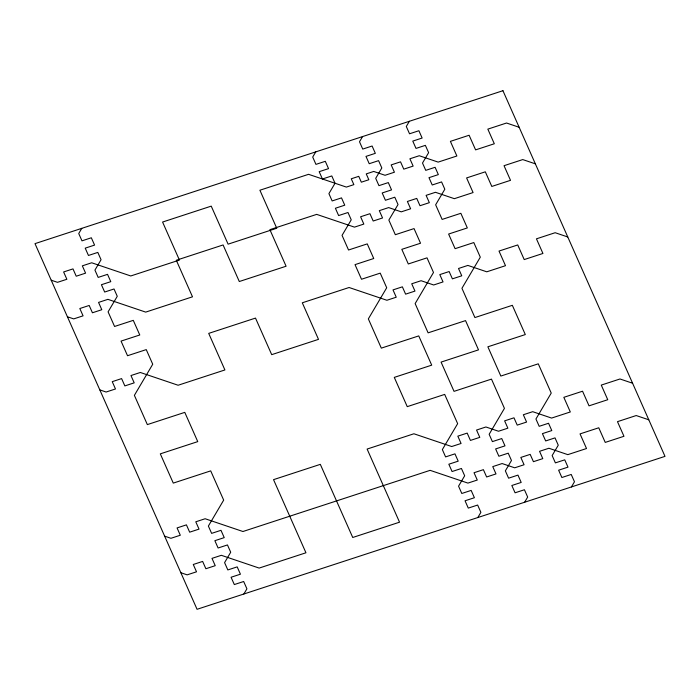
<?xml version="1.0" encoding="UTF-8"?>
<svg xmlns="http://www.w3.org/2000/svg" width="700" height="700" viewBox="0 0 700 700"><rect width="100%" height="100%" fill="white"/><g stroke="black" fill="none" stroke-linecap="round" stroke-linejoin="round"><path stroke-width="1.05" d="M81.795 228.34L78.733 233.529L81.979 240.844L91.332 237.781L94.579 245.096L85.216 248.15L88.462 255.465L97.816 252.411L101.062 259.726L94.938 270.095L98.184 277.41L107.538 274.348L110.784 281.662L101.421 284.716L104.668 292.031L114.021 288.977L117.268 296.293L108.089 311.85L114.572 326.471L133.289 320.355L139.773 334.985L121.056 341.101L127.531 355.723L146.256 349.606L152.731 364.236L134.383 395.351L147.35 424.602L184.782 412.37L197.75 441.621L160.309 453.854L173.276 483.105L210.709 470.873L223.676 500.124L208.381 526.059L211.627 533.374L220.981 530.311L224.227 537.626L214.865 540.68L218.102 547.995L227.465 544.941L230.703 552.247L224.586 562.625L227.832 569.94L237.186 566.878L240.432 574.192L231.07 577.246L234.316 584.561L243.67 581.508L246.916 588.814L243.854 594.003M315.761 151.874L312.707 157.062L315.945 164.377L325.308 161.315L328.545 168.63L319.191 171.684L322.429 178.999L331.791 175.945L335.029 183.26L328.912 193.629L332.15 200.944L341.512 197.881L344.75 205.196L335.396 208.25L338.634 215.565L347.996 212.511L351.234 219.826L342.055 235.384L348.539 250.005L367.255 243.889L373.739 258.519L355.023 264.635L361.506 279.256L380.223 273.14L386.706 287.77L368.349 318.885L381.316 348.136L418.749 335.904L431.716 365.155L394.284 377.387L407.251 406.648L444.684 394.406L457.651 423.658L442.356 449.593L445.594 456.907L454.956 453.845L458.194 461.16L448.831 464.214L452.077 471.529L461.431 468.475L464.677 475.79L458.561 486.159L461.799 493.474L471.161 490.411L474.399 497.726L465.045 500.78L468.282 508.095L477.645 505.041L480.883 512.356L477.82 517.536M362.556 136.579L359.502 141.768L362.74 149.082L372.102 146.02L375.34 153.335L365.977 156.398L369.224 163.713L378.578 160.65L381.824 167.965L375.707 178.334L378.945 185.649L388.308 182.586L391.545 189.901L382.191 192.964L385.429 200.27L394.791 197.216L398.029 204.531L388.85 220.089L395.334 234.71L414.05 228.594L420.534 243.224L401.817 249.34L408.301 263.97L427.017 257.845L433.501 272.475L415.144 303.59L428.111 332.841L465.544 320.609L478.511 349.86L441.079 362.101L454.037 391.352L491.479 379.111L504.438 408.371L489.151 434.297L492.389 441.613L501.751 438.55L504.989 445.865L495.626 448.927L498.873 456.234L508.226 453.18L511.472 460.495L505.356 470.864L508.594 478.179L517.956 475.116L521.194 482.431L511.831 485.494L515.077 492.8L524.431 489.746L527.678 497.061L524.615 502.241M409.351 121.293L406.297 126.472L409.535 133.787L418.898 130.734L422.135 138.04L412.773 141.102L416.019 148.418L425.373 145.355L428.619 152.67L422.502 163.039L425.74 170.354L435.102 167.3L438.34 174.606L428.977 177.669L432.224 184.984L441.578 181.921L444.824 189.236L435.645 204.794L442.129 219.424L460.845 213.299L467.329 227.929L448.613 234.045L455.096 248.675L473.812 242.559L480.296 257.18L461.939 288.295L474.906 317.555L512.339 305.314L525.306 334.565L487.874 346.806L500.832 376.058L538.274 363.825L551.233 393.076L535.938 419.002L539.184 426.317L548.538 423.264L551.784 430.57L542.421 433.632L545.668 440.947L555.021 437.885L558.267 445.2L552.151 455.569L555.389 462.884L564.751 459.83L567.989 467.136L558.626 470.199L561.872 477.514L571.226 474.451L574.472 481.766L571.41 486.955M519.146 127.269L506.546 123.016L487.83 129.133L494.314 143.763L475.597 149.879L469.114 135.249L450.398 141.365L456.873 155.995L438.156 162.111L419.256 155.732L409.902 158.786L413.14 166.101L403.777 169.155L400.54 161.849L391.178 164.903L394.424 172.218L385.061 175.28L373.721 171.447L366.24 173.898L368.83 179.742L361.34 182.192L358.75 176.339L351.26 178.789L353.859 184.643L346.369 187.084L308.569 174.317L259.901 190.225L276.754 228.252L228.095 244.16L211.234 206.133L162.575 222.04L179.428 260.067L130.76 275.966L91.7 262.78L82.337 265.842L85.584 273.149L76.221 276.211L72.984 268.896L63.621 271.959L66.868 279.274L57.505 282.328L51.205 280.201M535.351 163.835L522.751 159.582L504.035 165.699L510.519 180.329L491.802 186.445L485.319 171.815L466.602 177.931L473.077 192.561L454.361 198.678L435.461 192.299L426.108 195.352L429.345 202.668L419.991 205.721L416.745 198.415L407.391 201.469L410.629 208.784L401.266 211.846L388.666 207.585L379.312 210.648L382.55 217.963L373.196 221.016L369.95 213.701L360.596 216.764L363.834 224.079L354.48 227.132L316.68 214.375L269.885 229.661L286.09 266.227L239.295 281.523L223.09 244.956L176.295 260.251L192.5 296.817L145.705 312.113L107.905 299.346L98.551 302.409L101.789 309.715L92.426 312.777L89.189 305.463L79.826 308.525L83.072 315.84L73.71 318.894L67.41 316.767M567.761 236.968L555.161 232.715L536.445 238.831L542.929 253.461L524.212 259.578L517.729 244.947L499.012 251.064L505.496 265.694L486.78 271.81L467.88 265.422L458.517 268.485L461.755 275.8L452.401 278.854L449.155 271.547L439.801 274.601L443.039 281.916L433.685 284.979L421.085 280.717L411.723 283.78L414.969 291.095L405.606 294.149L402.369 286.834L393.006 289.896L396.244 297.211L386.89 300.265L349.09 287.507L302.295 302.794L318.5 339.36L271.705 354.655L255.5 318.089L208.705 333.384L224.91 369.95L178.115 385.245L140.315 372.479L130.961 375.541L134.199 382.848L124.845 385.91L121.599 378.595L112.245 381.658L115.482 388.973L106.12 392.026L99.82 389.9M632.59 383.233L619.99 378.98L601.274 385.096L607.749 399.717L589.032 405.842L582.549 391.213L563.832 397.329L570.316 411.959L551.6 418.075L532.7 411.688L523.337 414.75L526.584 422.065L517.221 425.119L513.984 417.812L504.621 420.866L507.867 428.181L498.505 431.244L485.905 426.983L476.551 430.045L479.789 437.36L470.426 440.414L467.189 433.099L457.826 436.161L461.073 443.476L451.71 446.53L413.91 433.773L367.115 449.059L399.534 522.191L352.739 537.486L320.32 464.354L273.534 479.649L305.944 552.781L259.149 568.076L221.349 555.31L211.986 558.372L215.232 565.679L205.87 568.741L202.633 561.426L193.27 564.489L196.516 571.804L187.154 574.858L180.854 572.731M648.795 419.799L636.195 415.546L617.479 421.662L623.962 436.284L605.238 442.409L598.762 427.779L580.038 433.895L586.521 448.525L567.805 454.641L548.905 448.254L539.551 451.316L542.789 458.631L533.426 461.685L530.189 454.379L520.826 457.433L524.072 464.748L514.71 467.81L502.11 463.549L492.756 466.611L495.994 473.926L486.631 476.98L483.394 469.665L474.031 472.727L477.278 480.043L467.915 483.096L430.115 470.339L242.944 531.51L205.144 518.744L195.781 521.806L199.028 529.113L189.665 532.175L186.428 524.86L177.065 527.923L180.303 535.238L170.949 538.291L164.649 536.165M502.941 90.703L35 243.635L197.059 609.298L665 456.365L502.941 90.703"/></g></svg>
